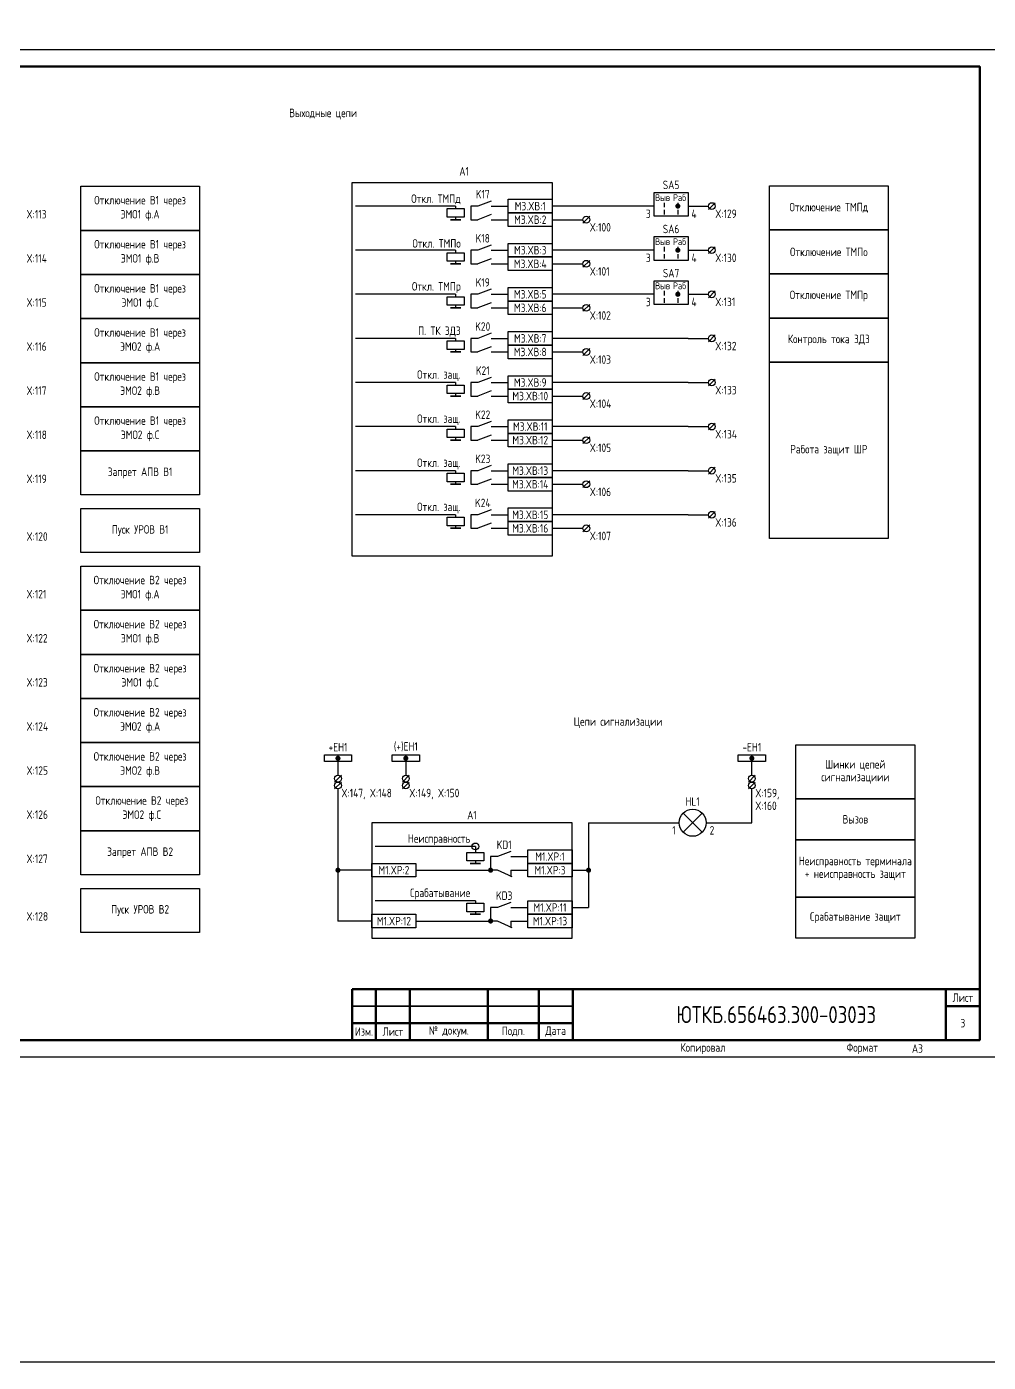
# Model space of a CAD drawing. Header units: millimetres. Extents: x -921 to 3406, y -90 to 586.
# Drawn here: x 974.1 to 1257.5, y -90 to 303.8 of the extents above; entities that cross this region are included whole.
import ezdxf

# ---------------------------------------------------------------- set-up
doc = ezdxf.new("R2010")
doc.units = ezdxf.units.MM
doc.styles.add('Gost_type_A', font='GOST_A.TTF')

# ---------------------------------------------------------------- blocks, each defined once
blk = doc.blocks.new('POINT')
at = {"const_width": 0.75}
blk.add_lwpolyline([(-0.375, 0, 1), (0.375, 0, 1)], format="xyb", close=True, dxfattribs=at)
blk = doc.blocks.new('Шинка')
blk.add_lwpolyline([(-4, 1), (4, 1), (4, -1), (-4, -1)], close=True)
blk.add_blockref('POINT', (0, 0))
blk = doc.blocks.new('Формат_А3')
blk.add_lwpolyline([(-420, 297), (0, 297), (0, 0), (-420, 0)], close=True)
at = {"lineweight": 50}
blk.add_lwpolyline([(-400, 292), (-5, 292), (-5, 5), (-400, 5)], close=True, dxfattribs=at)
blk = doc.blocks.new('Штамп малый нижний')
at = {"lineweight": 50}
for points in [[(-185, 15), (-178, 15), (-178, 5), (-185, 5)], [(-178, 15), (-168, 15), (-168, 5), (-178, 5)], [(-168, 15), (-145, 15), (-145, 5), (-168, 5)], [(-145, 15), (-130, 15), (-130, 5), (-145, 5)], [(-130, 15), (-120, 15), (-120, 5), (-130, 5)], [(-120, 15), (-10, 15), (-10, 0), (-120, 0)], [(-10, 15), (0, 15), (0, 10), (-10, 10)], [(-10, 10), (0, 10), (0, 0), (-10, 0)], [(-185, 5), (-178, 5), (-178, 0), (-185, 0)], [(-178, 5), (-168, 5), (-168, 0), (-178, 0)], [(-168, 5), (-145, 5), (-145, 0), (-168, 0)], [(-145, 5), (-130, 5), (-130, 0), (-145, 0)], [(-130, 5), (-120, 5), (-120, 0), (-130, 0)]]:
    blk.add_lwpolyline(points, close=True, dxfattribs=at)
for points in [[(-185, 15), (-178, 15), (-178, 10), (-185, 10)], [(-178, 15), (-168, 15), (-168, 10), (-178, 10)], [(-168, 15), (-145, 15), (-145, 10), (-168, 10)], [(-145, 15), (-130, 15), (-130, 10), (-145, 10)], [(-130, 15), (-120, 15), (-120, 10), (-130, 10)], [(-185, 10), (-178, 10), (-178, 5), (-185, 5)], [(-178, 10), (-168, 10), (-168, 5), (-178, 5)], [(-168, 10), (-145, 10), (-145, 5), (-168, 5)], [(-145, 10), (-130, 10), (-130, 5), (-145, 5)], [(-130, 10), (-120, 10), (-120, 5), (-130, 5)]]:
    blk.add_lwpolyline(points, close=True)
at = {"char_height": 2.5, "style": 'Gost_type_A'}
for s, insert, width, attachment_point in [('Лист', (-5, 12.5), 10, 5), ('№ докум.', (-156.5, 2.5), 23, 5), ('Подп.', (-137.5, 2.5), 15, 5), ('Дата', (-125, 2.5), 10, 5), ('Изм.', (-181.5, 2.5), 7, 5), ('Лист', (-173, 2.5), 10, 5), ('Копировал', (-75, -2.53), 13.1202, 6), ('Формат', (-30, -2.53), 13.1202, 6)]:
    blk.add_mtext(s, dxfattribs=dict(at, insert=insert, width=width, attachment_point=attachment_point))
blk = doc.blocks.new('Переключатель_положение')
for p, q in [((2, 1), (2, -0.34)), ((2, -1.14), (2, -2.49))]:
    blk.add_line(p, q)

msp = doc.modelspace()

# ---------------------------------------------------------------- linework, layer by layer
at = {"ltscale": 4.32}
for p, q in [((1111, 252.37), (1107, 250.87)), ((1111, 248.37), (1107, 246.87)), ((1111, 239.37), (1107, 237.87)), ((1111, 235.37), (1107, 233.87)), ((1111, 226.37), (1107, 224.87)), ((1111, 222.37), (1107, 220.87)), ((1111, 213.37), (1107, 211.87)), ((1111, 209.37), (1107, 207.87)), ((1111, 200.37), (1107, 198.87)), ((1111, 196.37), (1107, 194.87)), ((1111, 187.37), (1107, 185.87)), ((1111, 183.37), (1107, 181.87)), ((1111, 174.37), (1107, 172.87)), ((1111, 170.37), (1107, 168.87)), ((1111, 161.37), (1107, 159.87)), ((1111, 157.37), (1107, 155.87)), ((1116.82, 60.58), (1112.82, 59.08)), ((1117.21, 53.08), (1112.82, 55.08)), ((1116.82, 45.58), (1112.82, 44.08)), ((1117.21, 38.08), (1112.82, 40.08))]:
    msp.add_line(p, q, dxfattribs=at)
for p, q in [((1100.5, 250.87), (1071, 250.87)), ((1100.5, 250.87), (1100.5, 250.12)), ((1159, 250.87), (1129, 250.87)), ((1177.01, 251.87), (1175.01, 249.87)), ((1100.5, 247.62), (1100.5, 246.87)), ((1129, 246.87), (1138, 246.87)), ((1140.01, 247.87), (1138.01, 245.87)), ((1100.5, 237.87), (1071, 237.87)), ((1100.5, 237.87), (1100.5, 237.12)), ((1159, 237.87), (1129, 237.87)), ((1177.01, 238.87), (1175.01, 236.87)), ((1100.5, 234.62), (1100.5, 233.87)), ((1129, 233.87), (1138, 233.87)), ((1140.01, 234.87), (1138.01, 232.87)), ((1100.5, 224.87), (1071, 224.87)), ((1100.5, 224.87), (1100.5, 224.12)), ((1159, 224.87), (1129, 224.87)), ((1177.01, 225.87), (1175.01, 223.87)), ((1100.5, 221.62), (1100.5, 220.87)), ((1129, 220.87), (1138, 220.87)), ((1140.01, 221.87), (1138.01, 219.87)), ((1177.01, 212.87), (1175.01, 210.87)), ((1100.5, 211.87), (1071, 211.87)), ((1100.5, 211.87), (1100.5, 211.12)), ((1169, 211.87), (1129, 211.87)), ((1140.01, 208.87), (1138.01, 206.87)), ((1100.5, 208.62), (1100.5, 207.87)), ((1129, 207.87), (1138, 207.87)), ((1100.5, 198.87), (1071, 198.87)), ((1100.5, 198.87), (1100.5, 198.12)), ((1169, 198.87), (1129, 198.87)), ((1177.01, 199.87), (1175.01, 197.87)), ((1100.5, 195.62), (1100.5, 194.87)), ((1129, 194.87), (1138, 194.87)), ((1140.01, 195.87), (1138.01, 193.87)), ((1100.5, 185.87), (1071, 185.87)), ((1100.5, 185.87), (1100.5, 185.12)), ((1169, 185.87), (1129, 185.87)), ((1177.01, 186.87), (1175.01, 184.87)), ((1100.5, 182.62), (1100.5, 181.87)), ((1129, 181.87), (1138, 181.87)), ((1140.01, 182.87), (1138.01, 180.87)), ((1177.01, 173.87), (1175.01, 171.87)), ((1100.5, 172.87), (1071, 172.87)), ((1100.5, 172.87), (1100.5, 172.12)), ((1100.5, 169.62), (1100.5, 168.87)), ((1169, 172.87), (1129, 172.87)), ((1140.01, 169.87), (1138.01, 167.87)), ((1129, 168.87), (1138, 168.87)), ((1100.5, 159.87), (1071, 159.87)), ((1100.5, 159.87), (1100.5, 159.12)), ((1169, 159.87), (1129, 159.87)), ((1177.01, 160.87), (1175.01, 158.87)), ((1100.5, 156.62), (1100.5, 155.87)), ((1129, 155.87), (1138, 155.87)), ((1140.01, 156.87), (1138.01, 154.87)), ((1065.82, 88.08), (1065.82, 83.08)), ((1085.82, 87.08), (1085.82, 83.08)), ((1187.81, 83.08), (1187.81, 88.08)), ((1066.82, 83.08), (1064.82, 81.08)), ((1086.82, 83.08), (1084.82, 81.08)), ((1188.81, 83.08), (1186.81, 81.08)), ((1066.82, 81.08), (1064.82, 79.08)), ((1065.82, 79.08), (1065.82, 40.08)), ((1086.82, 81.08), (1084.82, 79.08)), ((1188.81, 81.08), (1186.81, 79.08)), ((1187.81, 81.07), (1187.81, 81.08)), ((1187.81, 81.07), (1187.81, 81.08)), ((1187.81, 69.08), (1187.81, 79.08)), ((1167.53, 71.91), (1173.18, 66.25)), ((1173.18, 71.91), (1167.53, 66.25)), ((1139.69, 69.08), (1151.62, 69.08)), ((1139.69, 69.08), (1139.69, 44.08)), ((1151.62, 69.08), (1166.36, 69.08)), ((1174.36, 69.08), (1187.81, 69.08)), ((1106.32, 62.08), (1076.82, 62.08)), ((1106.32, 62.08), (1106.32, 60.33)), ((1106.32, 57.83), (1106.32, 57.08)), ((1075.82, 55.08), (1065.82, 55.08)), ((1116.82, 55.08), (1116.82, 53.08)), ((1134.82, 55.08), (1139.69, 55.08)), ((1106.32, 46.08), (1076.82, 46.08)), ((1106.32, 46.08), (1106.32, 45.33)), ((1134.82, 44.08), (1139.69, 44.08)), ((1075.82, 40.08), (1065.82, 40.08)), ((1106.32, 42.83), (1106.32, 42.08)), ((1116.82, 40.08), (1116.82, 38.08))]:
    msp.add_line(p, q)
at = {"ltscale": 1.08}
for p, q in [((1107, 250.87), (1105, 250.87)), ((1105, 250.87), (1105, 246.87)), ((1111, 250.87), (1116, 250.87)), ((1105, 246.87), (1107, 246.87)), ((1111, 246.87), (1116, 246.87)), ((1107, 237.87), (1105, 237.87)), ((1105, 237.87), (1105, 233.87)), ((1111, 237.87), (1116, 237.87)), ((1105, 233.87), (1107, 233.87)), ((1111, 233.87), (1116, 233.87)), ((1107, 224.87), (1105, 224.87)), ((1105, 224.87), (1105, 220.87)), ((1111, 224.87), (1116, 224.87)), ((1105, 220.87), (1107, 220.87)), ((1111, 220.87), (1116, 220.87)), ((1107, 211.87), (1105, 211.87)), ((1105, 211.87), (1105, 207.87)), ((1111, 211.87), (1116, 211.87)), ((1105, 207.87), (1107, 207.87)), ((1111, 207.87), (1116, 207.87)), ((1107, 198.87), (1105, 198.87)), ((1105, 198.87), (1105, 194.87)), ((1111, 198.87), (1116, 198.87)), ((1105, 194.87), (1107, 194.87)), ((1111, 194.87), (1116, 194.87)), ((1107, 185.87), (1105, 185.87)), ((1105, 185.87), (1105, 181.87)), ((1111, 185.87), (1116, 185.87)), ((1105, 181.87), (1107, 181.87)), ((1111, 181.87), (1116, 181.87)), ((1107, 172.87), (1105, 172.87)), ((1105, 172.87), (1105, 168.87)), ((1111, 172.87), (1116, 172.87)), ((1105, 168.87), (1107, 168.87)), ((1111, 168.87), (1116, 168.87)), ((1107, 159.87), (1105, 159.87)), ((1105, 159.87), (1105, 155.87)), ((1111, 159.87), (1116, 159.87)), ((1105, 155.87), (1107, 155.87)), ((1111, 155.87), (1116, 155.87)), ((1112.82, 59.08), (1110.82, 59.08)), ((1110.82, 59.08), (1110.82, 55.08)), ((1116.82, 59.08), (1121.82, 59.08)), ((1088.82, 55.08), (1110.82, 55.08)), ((1112.82, 55.08), (1110.82, 55.08)), ((1116.82, 55.08), (1121.82, 55.08)), ((1112.82, 44.08), (1110.82, 44.08)), ((1110.82, 44.08), (1110.82, 40.08)), ((1116.82, 44.08), (1121.82, 44.08)), ((1088.82, 40.08), (1110.82, 40.08)), ((1112.82, 40.08), (1110.82, 40.08)), ((1116.82, 40.08), (1121.82, 40.08))]:
    msp.add_line(p, q, dxfattribs=at)
at = {"ltscale": 4}
for p, q in [((1169, 250.87), (1175.01, 250.87)), ((1169, 237.87), (1175.01, 237.87)), ((1169, 224.87), (1175.01, 224.87)), ((1169, 211.87), (1175.01, 211.87)), ((1169, 198.87), (1175.01, 198.87)), ((1169, 185.87), (1175.01, 185.87)), ((1169, 172.87), (1175.01, 172.87)), ((1169, 159.87), (1175.01, 159.87))]:
    msp.add_line(p, q, dxfattribs=at)
for points in [[(-920.84, 586), (3406.45, 586), (3406.45, -90), (-920.84, -90)], [(990, 256.71), (1025, 256.71), (1025, 243.71), (990, 243.71)], [(1070, 257.87), (1129, 257.87), (1129, 147.71), (1070, 147.71)], [(1193, 256.87), (1228, 256.87), (1228, 243.87), (1193, 243.87)], [(1116, 252.87), (1129, 252.87), (1129, 248.87), (1116, 248.87)], [(1159, 254.87), (1169, 254.87), (1169, 247.87), (1159, 247.87)], [(1103, 250.12), (1103, 247.62), (1098, 247.62), (1098, 250.12)], [(1116, 248.87), (1129, 248.87), (1129, 244.87), (1116, 244.87)], [(1102, 246.87), (1099, 246.87)], [(990, 243.71), (1025, 243.71), (1025, 230.71), (990, 230.71)], [(1159, 241.87), (1169, 241.87), (1169, 234.87), (1159, 234.87)], [(1193, 243.87), (1228, 243.87), (1228, 230.87), (1193, 230.87)], [(1103, 237.12), (1103, 234.62), (1098, 234.62), (1098, 237.12)], [(1116, 239.87), (1129, 239.87), (1129, 235.87), (1116, 235.87)], [(1102, 233.87), (1099, 233.87)], [(1116, 235.87), (1129, 235.87), (1129, 231.87), (1116, 231.87)], [(990, 230.71), (1025, 230.71), (1025, 217.71), (990, 217.71)], [(1159, 228.87), (1169, 228.87), (1169, 221.87), (1159, 221.87)], [(1193, 230.87), (1228, 230.87), (1228, 217.87), (1193, 217.87)], [(1116, 226.87), (1129, 226.87), (1129, 222.87), (1116, 222.87)], [(1103, 224.12), (1103, 221.62), (1098, 221.62), (1098, 224.12)], [(1102, 220.87), (1099, 220.87)], [(1116, 222.87), (1129, 222.87), (1129, 218.87), (1116, 218.87)], [(990, 217.71), (1025, 217.71), (1025, 204.71), (990, 204.71)], [(1193, 217.87), (1228, 217.87), (1228, 204.87), (1193, 204.87)], [(1116, 213.87), (1129, 213.87), (1129, 209.87), (1116, 209.87)], [(1103, 211.12), (1103, 208.62), (1098, 208.62), (1098, 211.12)], [(1116, 209.87), (1129, 209.87), (1129, 205.87), (1116, 205.87)], [(1102, 207.87), (1099, 207.87)], [(1193, 204.87), (1228, 204.87), (1228, 152.87), (1193, 152.87)], [(990, 204.71), (1025, 204.71), (1025, 191.71), (990, 191.71)], [(1116, 200.87), (1129, 200.87), (1129, 196.87), (1116, 196.87)], [(1103, 198.12), (1103, 195.62), (1098, 195.62), (1098, 198.12)], [(1102, 194.87), (1099, 194.87)], [(1116, 196.87), (1129, 196.87), (1129, 192.87), (1116, 192.87)], [(990, 191.71), (1025, 191.71), (1025, 178.71), (990, 178.71)], [(1103, 185.12), (1103, 182.62), (1098, 182.62), (1098, 185.12)], [(1116, 187.87), (1129, 187.87), (1129, 183.87), (1116, 183.87)], [(1102, 181.87), (1099, 181.87)], [(1116, 183.87), (1129, 183.87), (1129, 179.87), (1116, 179.87)], [(990, 178.71), (1025, 178.71), (1025, 165.71), (990, 165.71)], [(1116, 174.87), (1129, 174.87), (1129, 170.87), (1116, 170.87)], [(1103, 172.12), (1103, 169.62), (1098, 169.62), (1098, 172.12)], [(1116, 170.87), (1129, 170.87), (1129, 166.87), (1116, 166.87)], [(1102, 168.87), (1099, 168.87)], [(990, 161.71), (1025, 161.71), (1025, 148.71), (990, 148.71)], [(1116, 161.87), (1129, 161.87), (1129, 157.87), (1116, 157.87)], [(1103, 159.12), (1103, 156.62), (1098, 156.62), (1098, 159.12)], [(1116, 157.87), (1129, 157.87), (1129, 153.87), (1116, 153.87)], [(1102, 155.87), (1099, 155.87)], [(990, 144.71), (1025, 144.71), (1025, 131.71), (990, 131.71)], [(990, 131.71), (1025, 131.71), (1025, 118.71), (990, 118.71)], [(990, 118.71), (1025, 118.71), (1025, 105.71), (990, 105.71)], [(990, 105.71), (1025, 105.71), (1025, 92.71), (990, 92.71)], [(990, 92.71), (1025, 92.71), (1025, 79.71), (990, 79.71)], [(1235.81, 76.08), (1200.81, 76.08), (1200.81, 92.08), (1235.81, 92.08)], [(990, 79.71), (1025, 79.71), (1025, 66.71), (990, 66.71)], [(1235.81, 64.08), (1200.81, 64.08), (1200.81, 76.08), (1235.81, 76.08)], [(1075.82, 35.08), (1134.82, 35.08), (1134.82, 69.08), (1075.82, 69.08)], [(990, 66.71), (1025, 66.71), (1025, 53.71), (990, 53.71)], [(1235.81, 47.08), (1200.81, 47.08), (1200.81, 64.08), (1235.81, 64.08)], [(1108.82, 60.33), (1108.82, 57.83), (1103.82, 57.83), (1103.82, 60.33)], [(1121.82, 61.08), (1134.82, 61.08), (1134.82, 57.08), (1121.82, 57.08)], [(1075.82, 57.08), (1088.82, 57.08), (1088.82, 53.08), (1075.82, 53.08)], [(1107.82, 57.08), (1104.82, 57.08)], [(1121.82, 57.08), (1134.82, 57.08), (1134.82, 53.08), (1121.82, 53.08)], [(990, 49.71), (1025, 49.71), (1025, 36.71), (990, 36.71)], [(1108.82, 45.33), (1108.82, 42.83), (1103.82, 42.83), (1103.82, 45.33)], [(1121.82, 46.08), (1134.82, 46.08), (1134.82, 42.08), (1121.82, 42.08)], [(1235.81, 35.08), (1200.81, 35.08), (1200.81, 47.08), (1235.81, 47.08)], [(1075.82, 42.08), (1088.82, 42.08), (1088.82, 38.08), (1075.82, 38.08)], [(1107.82, 42.08), (1104.82, 42.08)], [(1121.82, 42.08), (1134.82, 42.08), (1134.82, 38.08), (1121.82, 38.08)]]:
    msp.add_lwpolyline(points, close=True)
for centre, radius in [((1176.01, 250.87), 1), ((1139.01, 246.87), 1), ((1176.01, 237.87), 1), ((1139.01, 233.87), 1), ((1176.01, 224.87), 1), ((1139.01, 220.87), 1), ((1176.01, 211.87), 1), ((1139.01, 207.87), 1), ((1176.01, 198.87), 1), ((1139.01, 194.87), 1), ((1176.01, 185.87), 1), ((1139.01, 181.87), 1), ((1176.01, 172.87), 1), ((1139.01, 168.87), 1), ((1176.01, 159.87), 1), ((1139.01, 155.87), 1), ((1065.82, 82.08), 1), ((1085.82, 82.08), 1), ((1187.81, 82.08), 1), ((1065.82, 80.08), 1), ((1085.82, 80.08), 1), ((1187.81, 80.08), 1), ((1170.36, 69.08), 4), ((1106.32, 62.08), 1)]:
    msp.add_circle(centre, radius)

# ---------------------------------------------------------------- block references
at = {"color": 1}
for name, p in [('Формат_А3', (1260, 0)), ('Штамп малый нижний', (1255, 5))]:
    msp.add_blockref(name, p, dxfattribs=at)
for name, p in [('Переключатель_положение', (1160, 250.87)), ('POINT', (1166, 250.87)), ('Переключатель_положение', (1164, 250.87)), ('Переключатель_положение', (1160, 237.87)), ('POINT', (1166, 237.87)), ('Переключатель_положение', (1164, 237.87)), ('Переключатель_положение', (1160, 224.87)), ('POINT', (1166, 224.87)), ('Переключатель_положение', (1164, 224.87)), ('Шинка', (1065.82, 88.08)), ('Шинка', (1085.82, 88.08)), ('Шинка', (1187.81, 88.08)), ('POINT', (1065.82, 55.08)), ('POINT', (1110.82, 55.08)), ('POINT', (1139.69, 55.08)), ('POINT', (1110.82, 40.08))]:
    msp.add_blockref(name, p)

# ---------------------------------------------------------------- texts
at = {"char_height": 2.5, "style": 'Gost_type_A'}
for s, insert, width, attachment_point, line_spacing_factor in [('Выходные цепи', (1061.45, 278), 197.5, 5, 0.9), ('A1', (1103, 259.87), 66, 8, 0.9), ('X:113', (974.01, 249.71), 8, 1, 0.9), ('X:129', (1177.01, 249.87), 8, 1, 0.9), ('X:100', (1140.01, 245.87), 8, 1, 0.9), ('X:114', (974.01, 236.71), 8, 1, 0.9), ('X:130', (1177.01, 236.87), 8, 1, 0.9), ('X:101', (1140.01, 232.87), 8, 1, 0.9), ('X:115', (974.01, 223.71), 8, 1, 0.9), ('X:131', (1177.01, 223.87), 8, 1, 0.9), ('X:102', (1140.01, 219.87), 8, 1, 0.9), ('X:116', (974.01, 210.71), 8, 1, 0.9), ('X:132', (1177.01, 210.87), 8, 1, 0.9), ('X:103', (1140.01, 206.87), 8, 1, 0.9), ('X:117', (974.01, 197.71), 8, 1, 0.9), ('X:133', (1177.01, 197.87), 8, 1, 0.9), ('X:104', (1140.01, 193.87), 8, 1, 0.9), ('X:118', (974.01, 184.71), 8, 1, 0.9), ('X:134', (1177.01, 184.87), 8, 1, 0.9), ('X:105', (1140.01, 180.87), 8, 1, 0.9), ('X:119', (974.01, 171.71), 8, 1, 0.9), ('X:135', (1177.01, 171.87), 8, 1, 0.9), ('X:106', (1140.01, 167.87), 8, 1, 0.9), ('X:136', (1177.01, 158.87), 8, 1, 0.9), ('X:120', (974.01, 154.71), 8, 1, 0.9), ('X:107', (1140.01, 154.87), 8, 1, 0.9), ('X:121', (974.01, 137.71), 8, 1, 0.9), ('X:122', (974.01, 124.71), 8, 1, 0.9), ('X:123', (974.01, 111.71), 8, 1, 0.9), ('X:124', (974.01, 98.71), 8, 1, 0.9), ('Цепи сигнализации ', (1148.37, 98.58), 197.5, 5, 0.9), ('Шинки цепей сигнализациии', (1218.31, 84.08), 35, 5, 0.9), ('X:125', (974.01, 85.71), 8, 1, 0.9), ('X:147, X:148', (1066.82, 79.08), 16, 1, 0.9), ('X:149, X:150', (1086.82, 79.08), 16, 1, 0.9), ('X:159,\\PX:160', (1188.81, 79.08), 16, 1, 0.9), ('X:126', (974.01, 72.71), 8, 1, 0.9), ('A1', (1105.32, 70.08), 59, 8, 0.9), ('Вызов', (1218.31, 70.08), 35, 5, 0.9), ('Неисправность', (1104.82, 64.08), 37, 6, 0.8), ('X:127', (974.01, 59.71), 8, 1, 0.9), ('Неисправность терминала + неисправность защит', (1218.31, 55.58), 35, 5, 0.9), ('X:128', (974, 42.71), 8, 1, 0.9), ('Срабатывание защит', (1218.31, 41.08), 35, 5, 0.9)]:
    msp.add_mtext(s, dxfattribs=dict(at, insert=insert, width=width, attachment_point=attachment_point, line_spacing_factor=line_spacing_factor))
at = {"style": 'Gost_type_A'}
for s, insert, char_height, width, attachment_point in [('SA5', (1164, 255.87), 2.5, 10, 8), ('Отключение В1 через \\PЭМО1 ф.А', (1007.5, 250.21), 2.5, 34.9988, 5), ('K17', (1108.5, 254.37), 2.5, 5, 5), ('M3.XВ:1', (1122.5, 250.87), 2.5, 13, 5), ('Выв', (1161.5, 253.37), 2, 5, 5), ('Раб', (1166.5, 253.37), 2, 5, 5), ('M3.XВ:2', (1122.5, 246.87), 2.5, 13, 5), ('3', (1158, 249.85), 2.5, 5, 3), ('4', (1170, 249.85), 2.5, 5, 1), ('Отключение ТМПд', (1210.5, 250.37), 2.5, 34.9988, 5), ('SA6', (1164, 242.87), 2.5, 10, 8), ('Отключение В1 через \\PЭМО1 ф.В', (1007.5, 237.21), 2.5, 34.9988, 5), ('K18', (1108.5, 241.37), 2.5, 5, 5), ('Выв', (1161.5, 240.37), 2, 5, 5), ('Раб', (1166.5, 240.37), 2, 5, 5), ('M3.XВ:3', (1122.5, 237.87), 2.5, 13, 5), ('3', (1158, 236.85), 2.5, 5, 3), ('4', (1170, 236.85), 2.5, 5, 1), ('Отключение ТМПо', (1210.5, 237.37), 2.5, 34.9988, 5), ('M3.XВ:4', (1122.5, 233.87), 2.5, 13, 5), ('SA7', (1164, 229.87), 2.5, 10, 8), ('K19', (1108.5, 228.37), 2.5, 5, 5), ('Раб', (1166.5, 227.37), 2, 5, 5), ('Отключение В1 через \\PЭМО1 ф.С', (1007.5, 224.21), 2.5, 34.9988, 5), ('M3.XВ:5', (1122.5, 224.87), 2.5, 13, 5), ('Выв', (1161.5, 227.37), 2, 5, 5), ('Отключение ТМПр', (1210.5, 224.37), 2.5, 34.9988, 5), ('M3.XВ:6', (1122.5, 220.87), 2.5, 13, 5), ('3', (1158, 223.85), 2.5, 5, 3), ('4', (1170, 223.85), 2.5, 5, 1), ('K20', (1108.5, 215.37), 2.5, 5, 5), ('Отключение В1 через \\PЭМО2 ф.А', (1007.5, 211.21), 2.5, 34.9988, 5), ('П. ТК ЗДЗ', (1102, 213.87), 2.5, 34.6824, 6), ('M3.XВ:7', (1122.5, 211.87), 2.5, 13, 5), ('Контроль тока ЗДЗ', (1210.5, 211.37), 2.5, 34.9988, 5), ('M3.XВ:8', (1122.5, 207.87), 2.5, 13, 5), ('Отключение В1 через \\PЭМО2 ф.В', (1007.5, 198.21), 2.5, 34.9988, 5), ('K21', (1108.5, 202.37), 2.5, 5, 5), ('M3.XВ:9', (1122.5, 198.87), 2.5, 13, 5), ('M3.XВ:10', (1122.5, 194.87), 2.5, 13, 5), ('K22', (1108.5, 189.37), 2.5, 5, 5), ('Отключение В1 через \\PЭМО2 ф.С', (1007.5, 185.21), 2.5, 34.9988, 5), ('M3.XВ:11', (1122.5, 185.87), 2.5, 13, 5), ('M3.XВ:12', (1122.5, 181.87), 2.5, 13, 5), ('K23', (1108.5, 176.37), 2.5, 5, 5), ('Работа защит ШР', (1210.5, 178.87), 2.5, 34.9988, 5), ('Запрет АПВ В1', (1007.5, 172.21), 2.5, 34.9988, 5), ('M3.XВ:13', (1122.5, 172.87), 2.5, 13, 5), ('M3.XВ:14', (1122.5, 168.87), 2.5, 13, 5), ('K24', (1108.5, 163.37), 2.5, 5, 5), ('M3.XВ:15', (1122.5, 159.87), 2.5, 13, 5), ('Пуск УРОВ В1', (1007.5, 155.21), 2.5, 34.9988, 5), ('M3.XВ:16', (1122.5, 155.87), 2.5, 13, 5), ('Отключение В2 через \\PЭМО1 ф.А', (1007.5, 138.21), 2.5, 34.9988, 5), ('Отключение В2 через \\PЭМО1 ф.В', (1007.5, 125.21), 2.5, 34.9988, 5), ('Отключение В2 через \\PЭМО1 ф.С', (1007.5, 112.21), 2.5, 34.9988, 5), ('Отключение В2 через \\PЭМО2 ф.А', (1007.5, 99.21), 2.5, 34.9988, 5), ('+EH1', (1065.82, 90.08), 2.5, 10, 8), ('(+)EH1', (1085.82, 90.08), 2.5, 10, 8), ('-EH1', (1187.81, 90.08), 2.5, 10, 8), ('Отключение В2 через \\PЭМО2 ф.В', (1007.5, 86.21), 2.5, 34.9988, 5), ('Отключение В2 через \\PЭМО2 ф.С', (1008, 73.21), 2.5, 35.9988, 5), ('HL1', (1170.36, 74.08), 2.5, 14, 8), ('1', (1165.36, 68.08), 2.5, 6, 3), ('2', (1175.36, 68.08), 2.5, 6, 1), ('KD1', (1114.82, 62.58), 2.5, 8, 5), ('Запрет АПВ В2', (1007.5, 60.21), 2.5, 34.9988, 5), ('M1.XP:1', (1128.32, 59.08), 2.5, 13, 5), ('M1.XP:2', (1082.32, 55.08), 2.5, 13, 5), ('M1.XP:3', (1128.32, 55.08), 2.5, 13, 5), ('KD3', (1114.82, 47.58), 2.5, 8, 5), ('Пуск УРОВ В2', (1007.5, 43.21), 2.5, 34.9988, 5), ('M1.XP:11', (1128.32, 44.08), 2.5, 13, 5), ('M1.XP:12', (1082.32, 40.08), 2.5, 13, 5), ('M1.XP:13', (1128.32, 40.08), 2.5, 13, 5), ('ЮТКБ.656463.300-030Э3', (1195, 12.5), 5, 120, 5), ('3', (1250, 10), 2.5, 10, 5), ('A3', (1235, 2.5), 2.5, 20, 4)]:
    msp.add_mtext(s, dxfattribs=dict(at, insert=insert, char_height=char_height, width=width, attachment_point=attachment_point))
at = {"color": 6, "char_height": 2.5, "width": 31.0015, "attachment_point": 6, "style": 'Gost_type_A'}
for s, insert in [('Откл. ТМПд', (1102, 252.87)), ('Откл. ТМПо', (1102, 239.87)), ('Откл. ТМПр', (1102, 226.87)), ('Откл. защ.', (1102, 200.87)), ('Откл. защ.', (1102, 187.87)), ('Откл. защ.', (1102, 174.87)), ('Откл. защ.', (1102, 161.87))]:
    msp.add_mtext(s, dxfattribs=dict(at, insert=insert))
at = {"color": 6, "insert": (1104.82, 48.08), "char_height": 2.5, "width": 37, "attachment_point": 6, "line_spacing_factor": 0.8, "style": 'Gost_type_A'}
msp.add_mtext('Срабатывание', dxfattribs=at)

doc.saveas('drawing.dxf')
